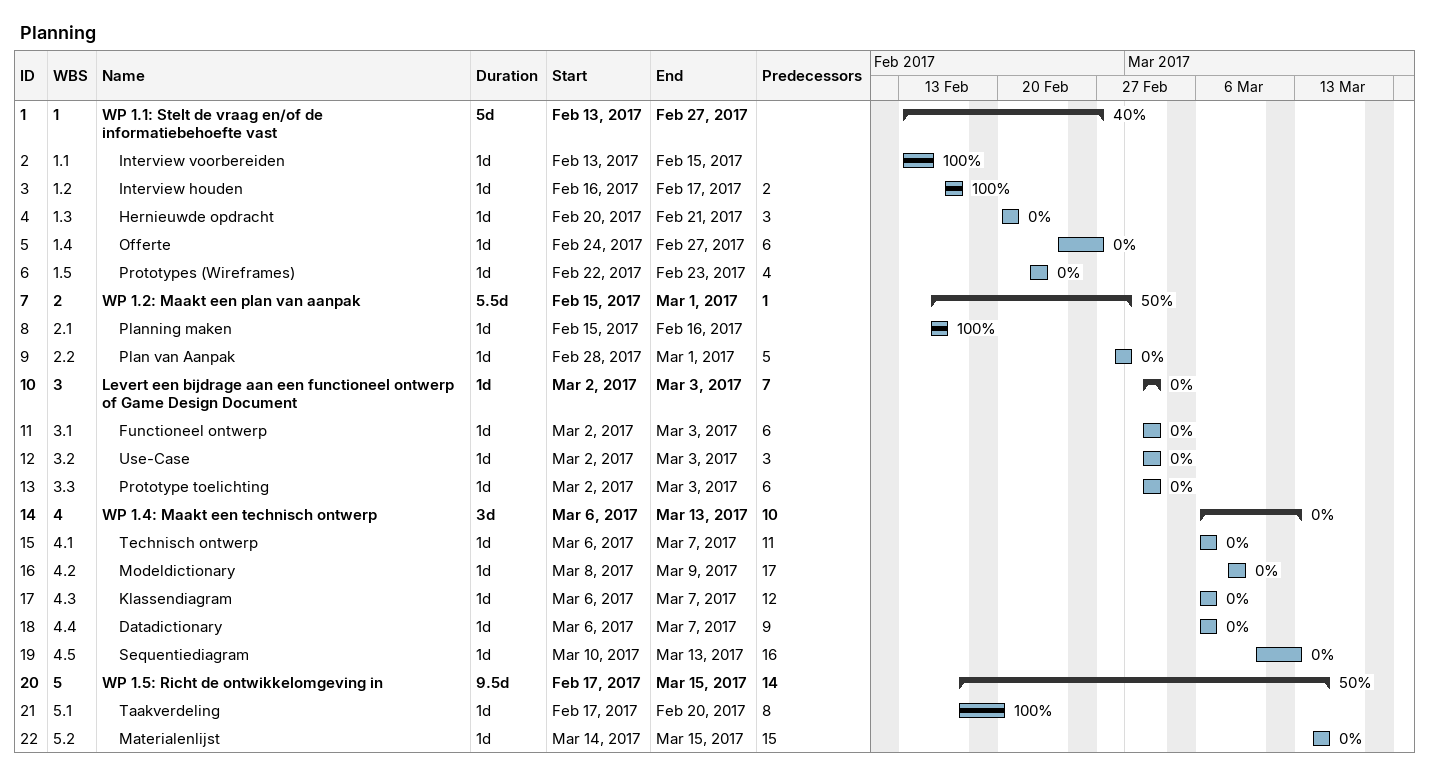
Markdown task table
Planning

| ID | WBS | Task | Duration | Start | Finish | Predecessors | % complete |
|---|---|---|---|---|---|---|---|
| 1 | 1 | **WP 1.1: Stelt de vraag en/of de informatiebehoefte vast** | 5d | 2017-02-13 | 2017-02-27 |  | 40 |
| 2 | 1.1 | Interview voorbereiden | 1d | 2017-02-13 | 2017-02-15 |  | 100 |
| 3 | 1.2 | Interview houden | 1d | 2017-02-16 | 2017-02-17 | 2 | 100 |
| 4 | 1.3 | Hernieuwde opdracht | 1d | 2017-02-20 | 2017-02-21 | 3 | 0 |
| 5 | 1.4 | Offerte | 1d | 2017-02-24 | 2017-02-27 | 6 | 0 |
| 6 | 1.5 | Prototypes (Wireframes) | 1d | 2017-02-22 | 2017-02-23 | 4 | 0 |
| 7 | 2 | **WP 1.2: Maakt een plan van aanpak** | 5.5d | 2017-02-15 | 2017-03-01 | 1 | 50 |
| 8 | 2.1 | Planning maken | 1d | 2017-02-15 | 2017-02-16 |  | 100 |
| 9 | 2.2 | Plan van Aanpak | 1d | 2017-02-28 | 2017-03-01 | 5 | 0 |
| 10 | 3 | **Levert een bijdrage aan een functioneel ontwerp of Game Design Document** | 1d | 2017-03-02 | 2017-03-03 | 7 | 0 |
| 11 | 3.1 | Functioneel ontwerp | 1d | 2017-03-02 | 2017-03-03 | 6 | 0 |
| 12 | 3.2 | Use-Case | 1d | 2017-03-02 | 2017-03-03 | 3 | 0 |
| 13 | 3.3 | Prototype toelichting | 1d | 2017-03-02 | 2017-03-03 | 6 | 0 |
| 14 | 4 | **WP 1.4: Maakt een technisch ontwerp** | 3d | 2017-03-06 | 2017-03-13 | 10 | 0 |
| 15 | 4.1 | Technisch ontwerp | 1d | 2017-03-06 | 2017-03-07 | 11 | 0 |
| 16 | 4.2 | Modeldictionary | 1d | 2017-03-08 | 2017-03-09 | 17 | 0 |
| 17 | 4.3 | Klassendiagram | 1d | 2017-03-06 | 2017-03-07 | 12 | 0 |
| 18 | 4.4 | Datadictionary | 1d | 2017-03-06 | 2017-03-07 | 9 | 0 |
| 19 | 4.5 | Sequentiediagram | 1d | 2017-03-10 | 2017-03-13 | 16 | 0 |
| 20 | 5 | **WP 1.5: Richt de ontwikkelomgeving in** | 9.5d | 2017-02-17 | 2017-03-15 | 14 | 50 |
| 21 | 5.1 | Taakverdeling | 1d | 2017-02-17 | 2017-02-20 | 8 | 100 |
| 22 | 5.2 | Materialenlijst | 1d | 2017-03-14 | 2017-03-15 | 15 | 0 |
